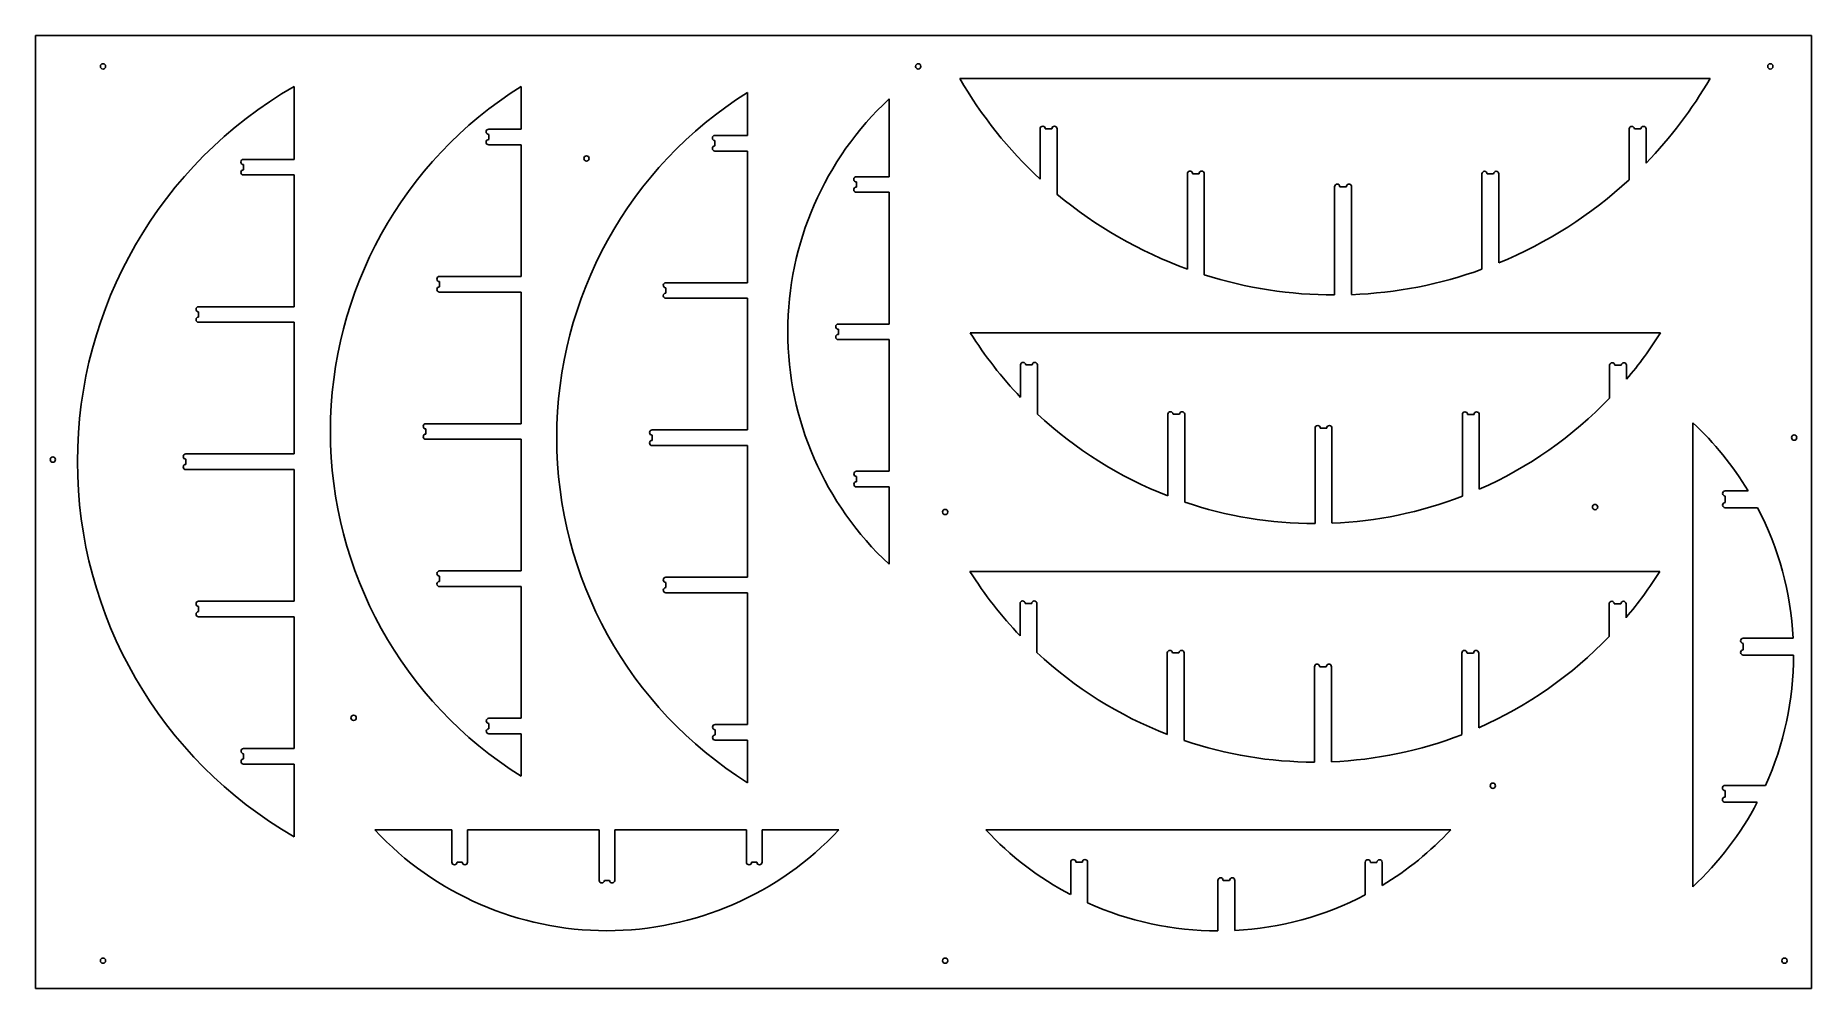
# Model space of a CAD drawing. Extents: x -2050 to 0, y -1100 to 0.
import ezdxf

# ---------------------------------------------------------------- set-up
doc = ezdxf.new("R2010")
doc.units = 0
for name, color, linetype in [('DEFAULT', 7, 'CONTINUOUS'), ('X', 1, 'CONTINUOUS'), ('Y', 5, 'CONTINUOUS')]:
    doc.layers.add(name, color=color, linetype=linetype)

msp = doc.modelspace()

# ---------------------------------------------------------------- linework, layer by layer
at = {"layer": 'DEFAULT'}
for p, q in [((-2050, 0), (0, 0)), ((-2050, -1100), (-2050, 0)), ((0, 0), (0, -1100)), ((0, -1100), (-2050, -1100))]:
    msp.add_line(p, q, dxfattribs=at)
for centre in [(-1972.1, -35.6), (-1031.1, -35.6), (-47.5, -35.6), (-1414, -141.9), (-20, -464.1), (-2030, -489.5), (-1000, -550), (-249.8, -544.3), (-1682.8, -787.6), (-367.8, -866), (-1972.1, -1067.9), (-1000, -1067.9), (-31.1, -1067.9)]:
    msp.add_circle(centre, 3.07, dxfattribs=at)
at = {"layer": 'X'}
for p, q in [((-1751.6, -58.8), (-1751.6, -143)), ((-1489.5, -108.1), (-1489.5, -58.8)), ((-1228.1, -115.3), (-1228.1, -65.7)), ((-1064.8, -163, 0), (-1064.8, -73.2)), ((-1526.9, -108.1), (-1489.5, -108.1)), ((-1526.9, -120.1), (-1526.9, -114.1)), ((-1265.7, -115.3), (-1228.1, -115.3)), ((-1265.7, -127.3), (-1265.7, -121.3)), ((-1751.6, -143), (-1810, -143)), ((-1489.5, -126.1), (-1526.9, -126.1)), ((-1489.5, -278.1), (-1489.5, -126.1)), ((-1228.1, -133.3), (-1265.7, -133.3)), ((-1228.1, -285.3), (-1228.1, -133.3)), ((-1810, -149), (-1810, -155)), ((-1810, -161), (-1751.6, -161)), ((-1751.6, -161), (-1751.6, -313)), ((-1102.5, -163, 0), (-1064.8, -163, 0)), ((-1102.5, -175, 0), (-1102.5, -169, 0)), ((-1064.8, -181, 0), (-1102.5, -181, 0)), ((-1064.8, -333, 0), (-1064.8, -181, 0)), ((-1583.7, -278.1), (-1489.5, -278.1)), ((-1583.7, -290.1), (-1583.7, -284.1)), ((-1322.4, -285.3), (-1228.1, -285.3)), ((-1489.5, -296.1), (-1583.7, -296.1)), ((-1489.5, -448.1), (-1489.5, -296.1)), ((-1322.4, -297.3), (-1322.4, -291.3)), ((-1228.1, -303.3), (-1322.4, -303.3)), ((-1228.1, -455.3), (-1228.1, -303.3)), ((-1751.6, -313), (-1861.7, -313)), ((-1861.7, -319), (-1861.7, -325)), ((-1861.7, -331), (-1751.6, -331)), ((-1751.6, -331), (-1751.6, -483)), ((-1123.3, -333, 0), (-1064.8, -333, 0)), ((-1123.3, -345, 0), (-1123.3, -339, 0)), ((-1064.8, -351, 0), (-1123.3, -351, 0)), ((-1064.8, -503), (-1064.8, -351, 0)), ((-1599.5, -448.1), (-1489.5, -448.1)), ((-1599.5, -460.1), (-1599.5, -454.1)), ((-1489.5, -466.1), (-1599.5, -466.1)), ((-1489.5, -618.1), (-1489.5, -466.1)), ((-1338.3, -455.3, 0), (-1228.1, -455.3)), ((-1338.3, -467.3, 0), (-1338.3, -461.3, 0)), ((-1751.6, -483), (-1876.6, -483)), ((-1876.6, -489), (-1876.6, -495)), ((-1228.1, -473.3), (-1338.3, -473.3, 0)), ((-1228.1, -625.3), (-1228.1, -473.3)), ((-1876.6, -501), (-1751.6, -501)), ((-1751.6, -501), (-1751.6, -653)), ((-1102.4, -503), (-1064.8, -503)), ((-1102.4, -515), (-1102.4, -509)), ((-1064.8, -521), (-1102.4, -521)), ((-1064.8, -610.4), (-1064.8, -521)), ((-1583.6, -618.1), (-1489.5, -618.1)), ((-1583.6, -630.1), (-1583.6, -624.1)), ((-1322.4, -625.3), (-1228.1, -625.3)), ((-1322.4, -637.3), (-1322.4, -631.3)), ((-1751.6, -653), (-1861.7, -653)), ((-1489.5, -636.1), (-1583.6, -636.1)), ((-1489.5, -788.1), (-1489.5, -636.1)), ((-1228.1, -643.3), (-1322.4, -643.3)), ((-1228.1, -795.3), (-1228.1, -643.3)), ((-1861.7, -659), (-1861.7, -665)), ((-1861.7, -671), (-1751.6, -671)), ((-1751.6, -671), (-1751.6, -823)), ((-1526.7, -788.1, 0), (-1489.5, -788.1)), ((-1526.7, -800.1, 0), (-1526.7, -794.1, 0)), ((-1265.5, -795.3), (-1228.1, -795.3)), ((-1489.5, -806.1), (-1526.7, -806.1, 0)), ((-1489.5, -855), (-1489.5, -806.1)), ((-1265.5, -807.3), (-1265.5, -801.3)), ((-1228.1, -813.3), (-1265.5, -813.3)), ((-1228.1, -862.5), (-1228.1, -813.3)), ((-1751.6, -823), (-1809.8, -823)), ((-1809.8, -829), (-1809.8, -835)), ((-1809.8, -841), (-1751.6, -841)), ((-1751.6, -841), (-1751.6, -924.8)), ((-1569.4, -917), (-1658.3, -917)), ((-1569.4, -954.3), (-1569.4, -917)), ((-1399.4, -917, 0), (-1551.4, -917)), ((-1551.4, -917), (-1551.4, -954.3)), ((-1399.4, -975.2, 0), (-1399.4, -917, 0)), ((-1229.4, -917, 0), (-1381.4, -917, 0)), ((-1381.4, -917, 0), (-1381.4, -975.2, 0)), ((-1229.4, -954.2, 0), (-1229.4, -917, 0)), ((-1122.9, -917), (-1211.4, -917, 0)), ((-1211.4, -917, 0), (-1211.4, -954.2, 0)), ((-1557.4, -954.3), (-1563.4, -954.3)), ((-1217.4, -954.2, 0), (-1223.4, -954.2, 0)), ((-1387.4, -975.2, 0), (-1393.4, -975.2, 0))]:
    msp.add_line(p, q, dxfattribs=at)
for centre, radius, start, end in [((-1501.6, -491.8), 500, 120, 240), ((-1239.5, -456.9), 470.1, 122.1282, 237.8718), ((-978.1, -464.1), 470.3, 122.1091, 237.8909), ((-814.8, -341.8), 366.9, 132.948, 227.052), ((-1526.9, -111.1), 3, 90, 270), ((-1526.9, -123.1), 3, 90, 270), ((-1265.7, -118.3), 3, 90, 270), ((-1810, -146), 3, 90, 270), ((-1265.7, -130.3), 3, 90, 270), ((-1810, -158), 3, 90, 270), ((-1102.5, -166, 0), 3, 90, 270), ((-1102.5, -178, 0), 3, 90, 270), ((-1583.7, -281.1), 3, 90, 270), ((-1322.4, -288.3), 3, 90, 270), ((-1583.7, -293.1), 3, 90, 270), ((-1322.4, -300.3), 3, 90, 270), ((-1861.7, -316), 3, 90, 270), ((-1861.7, -328), 3, 90, 270), ((-1123.3, -336, 0), 3, 90, 270), ((-1123.3, -348, 0), 3, 90, 270), ((-1599.5, -451.1), 3, 90, 270), ((-1599.5, -463.1), 3, 90, 270), ((-1338.3, -458.3, 0), 3, 90, 270), ((-1338.3, -470.3, 0), 3, 90, 270), ((-1876.6, -486), 3, 90, 270), ((-1876.6, -498), 3, 90, 270), ((-1102.4, -506), 3, 90, 270), ((-1102.4, -518), 3, 90, 270), ((-1583.6, -621.1), 3, 90, 270), ((-1583.6, -633.1), 3, 90, 270), ((-1322.4, -628.3), 3, 90, 270), ((-1861.7, -656), 3, 90, 270), ((-1322.4, -640.3), 3, 90, 270), ((-1861.7, -668), 3, 90, 270), ((-1526.7, -791.1, 0), 3, 90, 270), ((-1265.5, -798.3), 3, 90, 270), ((-1526.7, -803.1, 0), 3, 90, 270), ((-1265.5, -810.3), 3, 90, 270), ((-1809.8, -826), 3, 90, 270), ((-1809.8, -838), 3, 90, 270), ((-1390.6, -667), 366.3, 223.0416, 316.9584), ((-1566.4, -954.3), 3, 180, 0), ((-1554.4, -954.3), 3, 180, 0), ((-1226.4, -954.2, 0), 3, 180, 0), ((-1214.4, -954.2, 0), 3, 180, 0), ((-1396.4, -975.2, 0), 3, 180, 0), ((-1384.4, -975.2, 0), 3, 180, 0)]:
    msp.add_arc(centre, radius, start, end, dxfattribs=at)
at = {"layer": 'Y'}
for p, q in [((-983.1, -49.5), (-117.1, -49.5)), ((-890.4, -107.6), (-890.4, -165.8)), ((-876.9, -107.6), (-884.4, -107.6)), ((-870.9, -183), (-870.9, -107.6)), ((-210.4, -107.9), (-210.4, -166.4)), ((-196.9, -107.9), (-204.4, -107.9)), ((-190.9, -147.3), (-190.9, -107.9)), ((-720.4, -159.5), (-720.4, -269.6)), ((-706.9, -159.5), (-714.4, -159.5)), ((-700.9, -276.2), (-700.9, -159.5)), ((-380.4, -159.7), (-380.4, -269.8)), ((-366.9, -159.7), (-374.4, -159.7)), ((-360.9, -262.3), (-360.9, -159.7)), ((-550.4, -174.5), (-550.4, -299.5)), ((-536.9, -174.5), (-544.4, -174.5)), ((-530.9, -299.1), (-530.9, -174.5)), ((-971, -343.1), (-174.3, -343.1)), ((-913, -380.3), (-913, -417.6)), ((-899.5, -380.3), (-907, -380.3)), ((-893.5, -436.9), (-893.5, -380.3)), ((-233, -380.7), (-233, -418.3)), ((-219.5, -380.7), (-227, -380.7)), ((-213.5, -396.7), (-213.5, -380.7)), ((-743, -437.2), (-743, -531.4)), ((-729.5, -437.2), (-737, -437.2)), ((-723.5, -538.5), (-723.5, -437.2)), ((-403, -437.4), (-403, -531.7)), ((-389.5, -437.4), (-397, -437.4)), ((-383.5, -523.6), (-383.5, -437.4)), ((-137, -982.7), (-137, -446.9)), ((-573, -453.2), (-573, -563.3)), ((-559.5, -453.2), (-567, -453.2)), ((-553.5, -562.9), (-553.5, -453.2)), ((-73.1, -525.6), (-99.6, -525.6)), ((-99.6, -531.6), (-99.6, -539.1)), ((-99.6, -545.1), (-62.2, -545.1)), ((-971.4, -618.6), (-175.1, -618.6)), ((-913.6, -655.7), (-913.6, -692.9)), ((-900.1, -655.7), (-907.6, -655.7)), ((-894.1, -712.2), (-894.1, -655.7)), ((-233.6, -656.1), (-233.6, -693.6)), ((-220.1, -656.1), (-227.6, -656.1)), ((-214.1, -672), (-214.1, -656.1)), ((-21.1, -695.6, 0), (-78.8, -695.6)), ((-743.6, -712.7), (-743.6, -806.8)), ((-730.1, -712.7), (-737.6, -712.7)), ((-724.1, -813.9), (-724.1, -712.7)), ((-403.6, -712.8), (-403.6, -807)), ((-390.1, -712.8), (-397.6, -712.8)), ((-384.1, -799), (-384.1, -712.8)), ((-78.8, -701.6), (-78.8, -709.1)), ((-78.8, -715.1), (-20.6, -715.1, 0)), ((-573.6, -728.6), (-573.6, -838.7)), ((-560.1, -728.6), (-567.6, -728.6)), ((-554.1, -838.3), (-554.1, -728.6)), ((-53, -865.6), (-99.8, -865.6)), ((-99.8, -871.6), (-99.8, -879.1)), ((-99.8, -885.1), (-62.6, -885.1)), ((-953.1, -916.8), (-416.4, -916.8)), ((-855.1, -954.2, 0), (-855.1, -991.6)), ((-841.6, -954.2, 0), (-849.1, -954.2, 0)), ((-835.6, -1001.1), (-835.6, -954.2, 0)), ((-515.1, -954.4, 0), (-515.1, -992)), ((-501.6, -954.4, 0), (-509.1, -954.4, 0)), ((-495.6, -981), (-495.6, -954.4, 0)), ((-685.1, -975.2, 0), (-685.1, -1033.5, 0)), ((-671.6, -975.2, 0), (-679.1, -975.2, 0)), ((-665.6, -1033, 0), (-665.6, -975.2, 0))]:
    msp.add_line(p, q, dxfattribs=at)
for centre, radius, start, end in [((-550.1, 200.5), 500, 210, 227.1022), ((-550.1, 200.5), 500, 315.9149, 330), ((-887.4, -107.6), 3, 0, 180), ((-873.9, -107.6), 3, 0, 180), ((-207.4, -107.9), 3, 0, 180), ((-193.9, -107.9), 3, 0, 180), ((-717.4, -159.5), 3, 0, 180), ((-703.9, -159.5), 3, 0, 180), ((-377.4, -159.7), 3, 0, 180), ((-363.9, -159.7), 3, 0, 180), ((-550.1, 200.5), 500, 230.0819, 250.0809), ((-547.4, -174.5), 3, 0, 180), ((-533.9, -174.5), 3, 0, 180), ((-550.1, 200.5), 500, 292.2289, 312.7896), ((-550.1, 200.5), 500, 252.4407, 269.9603), ((-550.1, 200.5), 500, 272.1954, 289.8347), ((-572.6, -93.1), 470.3, 212.1135, 223.6383), ((-572.6, -93.1), 470.3, 319.7917, 327.8866), ((-910, -380.3), 3, 0, 180), ((-896.5, -380.3), 3, 0, 180), ((-230, -380.7), 3, 0, 180), ((-216.5, -380.7), 3, 0, 180), ((-572.6, -93.1), 470.3, 293.7168, 316.2396), ((-572.6, -93.1), 470.3, 226.9806, 248.7632), ((-740, -437.2), 3, 0, 180), ((-726.5, -437.2), 3, 0, 180), ((-570, -453.2), 3, 0, 180), ((-556.5, -453.2), 3, 0, 180), ((-400, -437.4), 3, 0, 180), ((-386.5, -437.4), 3, 0, 180), ((-387, -714.8), 366.4, 31.0777, 46.9803), ((-572.6, -93.1), 470.3, 272.3342, 291.1463), ((-99.6, -528.6), 3, 90, 270), ((-572.6, -93.1), 470.3, 251.2912, 269.9578), ((-99.6, -542.1), 3, 90, 270), ((-387, -714.8), 366.4, 2.9962, 27.5799), ((-573.2, -368.6), 470.1, 212.1238, 223.6212), ((-573.2, -368.6), 470.1, 319.811, 327.8762), ((-910.6, -655.7), 3, 0, 180), ((-897.1, -655.7), 3, 0, 180), ((-230.6, -656.1), 3, 0, 180), ((-217.1, -656.1), 3, 0, 180), ((-573.2, -368.6), 470.1, 293.7239, 316.2566), ((-78.8, -698.6), 3, 90, 270), ((-573.2, -368.6), 470.1, 226.9654, 248.7569), ((-740.6, -712.7), 3, 0, 180), ((-727.1, -712.7), 3, 0, 180), ((-400.6, -712.8), 3, 0, 180), ((-387.1, -712.8), 3, 0, 180), ((-78.8, -712.1), 3, 90, 270), ((-387, -714.8, 0), 366.4, 335.6909, 359.9459), ((-570.6, -728.6), 3, 0, 180), ((-557.1, -728.6), 3, 0, 180), ((-573.2, -368.6), 470.1, 251.2857, 269.9578), ((-573.2, -368.6), 470.1, 272.3349, 291.1526), ((-99.8, -868.6), 3, 90, 270), ((-99.8, -882.1), 3, 90, 270), ((-387, -714.8), 366.4, 313.0197, 332.2979), ((-684.8, -666.8), 366.8, 222.9698, 242.326), ((-684.8, -666.8), 366.8, 301.0454, 317.0303), ((-852.1, -954.2, 0), 3, 0, 180), ((-838.6, -954.2, 0), 3, 0, 180), ((-512.1, -954.4, 0), 3, 0, 180), ((-498.6, -954.4, 0), 3, 0, 180), ((-682.1, -975.2, 0), 3, 0, 180), ((-668.6, -975.2, 0), 3, 0, 180), ((-684.8, -666.8, 0), 366.8, 245.7151, 269.9459), ((-684.8, -666.8), 366.8, 272.9934, 297.5519)]:
    msp.add_arc(centre, radius, start, end, dxfattribs=at)

doc.saveas('drawing.dxf')
